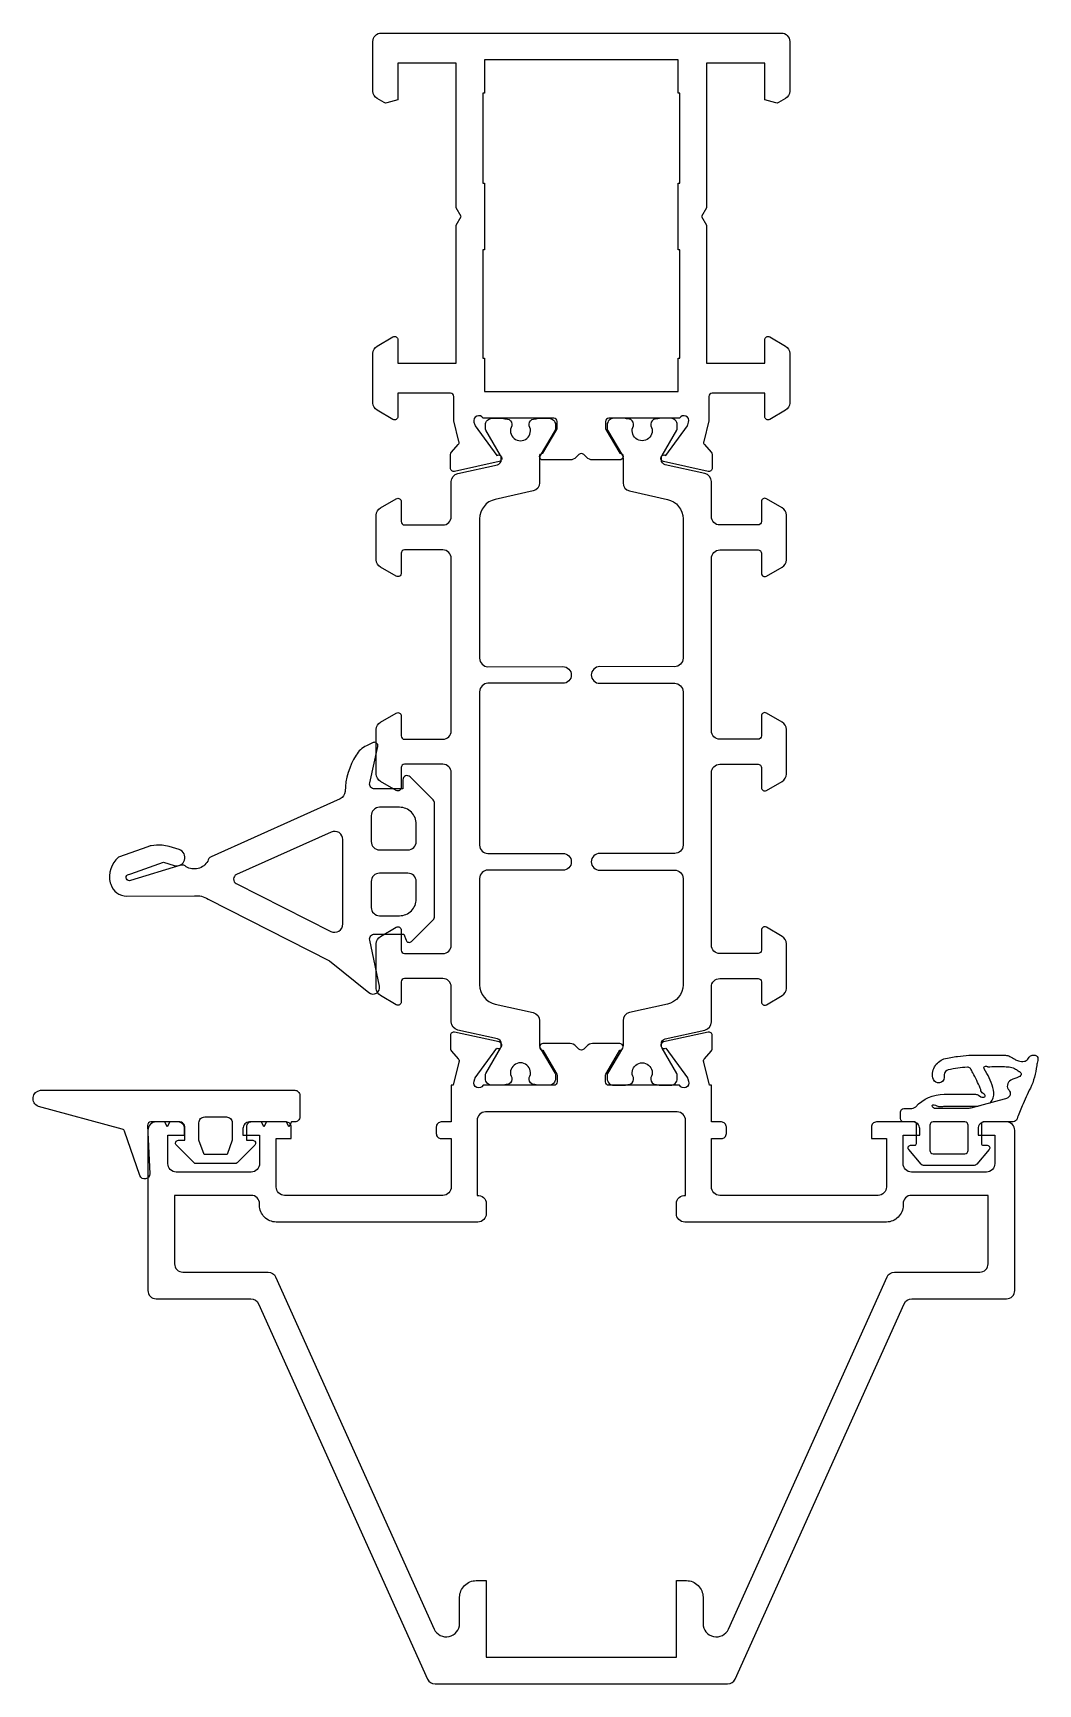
# Model space of a CAD drawing. Header units: millimetres. Extents: x 0 to 60.3, y 0 to 99.
import ezdxf

# ---------------------------------------------------------------- set-up
doc = ezdxf.new("R2010")
doc.units = ezdxf.units.MM
doc.layers.add('aluminium', color=4, linetype='Continuous')
doc.layers.add('rubber', color=1, linetype='Continuous')

msp = doc.modelspace()

# ---------------------------------------------------------------- linework, layer by layer
at = {"layer": 'aluminium'}
for points in [[(33.21, 73.547), (33.029, 73.727, 0.414214), (32.746, 73.727), (32.566, 73.547, -0.198912), (32.212, 73.4), (30.587, 73.4, -1), (30.587, 73.8), (31.41, 75.227, 0.131652), (31.437, 75.327), (31.437, 75.7, 0.414214), (31.237, 75.9), (26.997, 75.9, 0.892534), (26.45, 75.662), (26.499, 75.503, 0.083094), (26.529, 75.444), (27.818, 73.669, -1.178332), (27.965, 73.303), (25.286, 72.709, -0.479656), (25.042, 72.904), (25.042, 73.728, -0.185256), (25.094, 73.862), (25.505, 74.319, 0.263193), (25.547, 74.511), (25.237, 75.75), (25.237, 77.2, 0.414214), (25.037, 77.4), (21.888, 77.4), (21.888, 76, -0.57735), (21.588, 75.827), (20.638, 76.375, -0.267949), (20.388, 76.808), (20.388, 79.791, -0.267949), (20.638, 80.224), (21.588, 80.773, -0.57735), (21.888, 80.6), (21.888, 79.2), (25.388, 79.2), (25.388, 87.48), (25.688, 88), (25.388, 88.519), (25.388, 97.2), (21.888, 97.2), (21.888, 94.986), (21.218, 94.807, -0.198912), (21.066, 94.827), (20.638, 95.074, -0.267949), (20.388, 95.507), (20.388, 98.5, -0.414214), (20.888, 99), (44.888, 99, -0.414214), (45.388, 98.5), (45.388, 95.507, -0.267949), (45.138, 95.074), (44.709, 94.827, -0.198912), (44.558, 94.807), (43.888, 94.986), (43.888, 97.2), (40.388, 97.2), (40.388, 88.519), (40.088, 88), (40.388, 87.48), (40.388, 79.2), (43.888, 79.2), (43.888, 80.6, -0.57735), (44.188, 80.773), (45.138, 80.224, -0.267949), (45.388, 79.791), (45.388, 76.808, -0.267949), (45.138, 76.375), (44.188, 75.827, -0.57735), (43.888, 76), (43.888, 77.4), (40.738, 77.4, 0.414214), (40.538, 77.2), (40.538, 75.75), (40.228, 74.511, 0.263193), (40.271, 74.319), (40.682, 73.862, -0.185256), (40.733, 73.728), (40.733, 72.904, -0.479656), (40.49, 72.709), (37.81, 73.303, -1.178332), (37.957, 73.669), (39.247, 75.444, 0.083094), (39.276, 75.503), (39.325, 75.662, 0.892534), (38.778, 75.9), (34.538, 75.9, 0.414214), (34.338, 75.7), (34.338, 75.327, 0.131652), (34.365, 75.227), (35.189, 73.8, -1), (35.189, 73.4), (33.563, 73.4, -0.198912)], [(40.688, 32.7), (41.288, 32.7, 0.414214), (41.588, 33), (41.588, 33.4, 0.414214), (41.288, 33.7), (40.688, 33.7), (40.688, 35.9), (40.576, 35.9), (40.229, 37.289, -0.263193), (40.271, 37.481), (40.682, 37.938, 0.185256), (40.734, 38.072), (40.734, 38.896, 0.479656), (40.49, 39.091), (37.811, 38.497, 1.178332), (37.958, 38.131), (39.248, 36.356, -0.083094), (39.277, 36.297), (39.326, 36.138, -0.892534), (38.779, 35.9), (34.539, 35.9, -0.414214), (34.339, 36.1), (34.339, 36.473, -0.131652), (34.366, 36.573), (35.189, 38, 1), (35.189, 38.4), (33.564, 38.4, 0.198912), (33.211, 38.253), (33.03, 38.073, -0.414214), (32.747, 38.073), (32.566, 38.253, 0.198912), (32.213, 38.4), (30.588, 38.4, 1), (30.588, 38), (31.411, 36.573, -0.131652), (31.438, 36.473), (31.438, 36.1, -0.414214), (31.238, 35.9), (26.998, 35.9, -0.892534), (26.451, 36.138), (26.5, 36.297, -0.083094), (26.529, 36.356), (27.819, 38.131, 1.178332), (27.966, 38.497), (25.286, 39.091, 0.479656), (25.043, 38.896), (25.043, 38.072, 0.185256), (25.094, 37.938), (25.506, 37.481, -0.263193), (25.548, 37.289), (25.2, 35.9), (25.088, 35.9), (25.088, 33.7), (24.488, 33.7, 0.414214), (24.188, 33.4), (24.188, 33, 0.414214), (24.488, 32.7), (25.088, 32.7), (25.088, 29.8, -0.414214), (24.588, 29.3), (15.088, 29.3, -0.414214), (14.588, 29.8), (14.588, 32.7), (15.488, 32.7), (15.488, 33.4, 0.414214), (15.188, 33.7), (12.988, 33.7, 0.414214), (12.588, 33.3), (12.588, 32.9), (13.588, 32.9), (13.588, 31.2, -0.414214), (13.088, 30.7), (8.588, 30.7, -0.414214), (8.088, 31.2), (8.088, 32.9), (9.088, 32.9), (9.088, 33.3, 0.414214), (8.688, 33.7), (7.388, 33.7, 0.414214), (6.888, 33.2), (6.888, 23.6, 0.414214), (7.388, 23.1), (13.064, 23.1, -0.296064), (13.521, 22.804), (23.656, 0.295, 0.295071), (24.112, 0), (41.665, 0, 0.295071), (42.121, 0.295), (52.256, 22.804, -0.296064), (52.713, 23.1), (58.388, 23.1, 0.414214), (58.888, 23.6), (58.888, 33.2, 0.414214), (58.388, 33.7), (57.088, 33.7, 0.414214), (56.688, 33.3), (56.688, 32.9), (57.688, 32.9), (57.688, 31.2, -0.414214), (57.188, 30.7), (52.688, 30.7, -0.414214), (52.188, 31.2), (52.188, 32.9), (53.188, 32.9), (53.188, 33.3, 0.414214), (52.788, 33.7), (50.588, 33.7, 0.414214), (50.288, 33.4), (50.288, 32.7), (51.188, 32.7), (51.188, 29.8, -0.414214), (50.688, 29.3), (41.188, 29.3, -0.414214), (40.688, 29.8)]]:
    msp.add_lwpolyline(points, format="xyb", close=True, dxfattribs=at)
msp.add_lwpolyline([(26.988, 86), (26.988, 79.5), (27.088, 79.5), (27.088, 77.5), (38.688, 77.5), (38.688, 79.5), (38.788, 79.5), (38.788, 86), (38.688, 86), (38.688, 90), (38.788, 90), (38.788, 95.4), (38.688, 95.4), (38.688, 97.4), (27.088, 97.4), (27.088, 95.4), (26.988, 95.4), (26.988, 90), (27.088, 90), (27.088, 86)], close=True, dxfattribs=at)
at = {"layer": 'aluminium', "linetype": 'Continuous'}
msp.add_lwpolyline([(13.588, 28.8, 0.414214), (13.088, 29.3), (8.488, 29.3), (8.488, 25.2, 0.414214), (8.988, 24.7), (14.098, 24.7, -0.295071), (14.554, 24.405), (24.059, 3.296, 0.808046), (25.588, 3.625), (25.588, 5.2, -0.414214), (26.588, 6.2), (27.188, 6.2), (27.188, 1.6), (38.588, 1.6), (38.588, 6.2), (39.188, 6.2, -0.414214), (40.188, 5.2), (40.188, 3.625, 0.808046), (41.718, 3.296), (51.223, 24.405, -0.295071), (51.679, 24.7), (56.788, 24.7, 0.414214), (57.288, 25.2), (57.288, 29.3), (52.688, 29.3, 0.414214), (52.188, 28.8), (52.188, 28.7, -0.414214), (51.188, 27.7), (39.088, 27.7, -0.414214), (38.588, 28.2), (38.588, 28.8, -0.444166), (39.139, 29.297), (39.139, 33.8, 0.414214), (38.639, 34.3), (27.138, 34.3, 0.414214), (26.638, 33.8), (26.638, 29.297, -0.444166), (27.188, 28.8), (27.188, 28.2, -0.414214), (26.688, 27.7), (14.588, 27.7, -0.414214), (13.588, 28.7)], format="xyb", close=True, dxfattribs=at)
at = {"layer": 'rubber', "transparency": 33554687}
for points in [[(26.788, 59.504), (26.788, 55.9), (26.788, 50.3, 0.414214), (27.288, 49.8), (31.788, 49.8, -0.414214), (32.288, 49.3, -0.414214), (31.788, 48.8), (27.288, 48.8, 0.414214), (26.788, 48.3), (26.788, 41.934, 0.351673), (27.729, 40.763), (29.996, 40.26, -0.351557), (30.387, 39.772), (30.388, 38.286, 0.131652), (30.428, 38.136), (31.311, 36.606, -0.131652), (31.338, 36.506), (31.338, 36.3, -0.414214), (30.938, 35.9), (30.356, 35.9, -0.044632), (30.32, 35.903, 0.012287), (30.024, 35.949, -0.37684), (29.763, 36.246), (29.763, 36.359, 1.69614), (28.713, 36.359), (28.713, 36.246, -0.37684), (28.452, 35.949, 0.012287), (28.155, 35.903, -0.044632), (28.12, 35.9), (27.538, 35.9, -0.414214), (27.138, 36.3), (27.138, 36.506, -0.131652), (27.165, 36.606), (28.048, 38.136, 0.131652), (28.088, 38.286), (28.088, 38.394, 0.351104), (27.853, 38.687), (25.479, 39.213, -0.351665), (25.087, 39.701), (25.088, 41.799, 0.414214), (24.589, 42.299), (22.288, 42.3, 0.414214), (22.088, 42.1), (22.088, 40.9, -0.57735), (21.788, 40.727), (20.838, 41.275, -0.267949), (20.588, 41.708), (20.588, 44.392, -0.267949), (20.838, 44.825), (21.788, 45.373, -0.57735), (22.088, 45.2), (22.088, 44, 0.414214), (22.288, 43.8), (24.588, 43.8, 0.414214), (25.088, 44.3), (25.088, 54.65, 0.414214), (24.588, 55.15), (22.288, 55.15, 0.414214), (22.088, 54.95), (22.088, 53.75, -0.57735), (21.788, 53.577), (20.838, 54.125, -0.267949), (20.588, 54.558), (20.588, 55.9), (20.588, 57.242, -0.267949), (20.838, 57.675), (21.788, 58.223, -0.57735), (22.088, 58.05), (22.088, 56.85, 0.414214), (22.288, 56.65), (24.588, 56.65, 0.414214), (25.088, 57.15), (25.088, 67.5, 0.414214), (24.588, 68), (22.288, 68, 0.414214), (22.088, 67.8), (22.088, 66.6, -0.57735), (21.788, 66.427), (20.838, 66.975, -0.267949), (20.588, 67.408), (20.588, 70.092, -0.267949), (20.838, 70.525), (21.788, 71.073, -0.57735), (22.088, 70.9), (22.088, 69.7, 0.414214), (22.288, 69.5), (24.587, 69.5, 0.414214), (25.087, 70), (25.087, 72.099, -0.351665), (25.479, 72.587), (27.853, 73.113, 0.351104), (28.088, 73.405), (28.088, 73.514, 0.131652), (28.048, 73.664), (27.165, 75.194, -0.131652), (27.138, 75.294), (27.138, 75.5, -0.414214), (27.538, 75.9), (28.12, 75.9, -0.044632), (28.155, 75.897, 0.012287), (28.452, 75.851, -0.37684), (28.713, 75.554), (28.713, 75.441, 1.69614), (29.763, 75.441), (29.763, 75.554, -0.37684), (30.024, 75.851, 0.012287), (30.32, 75.897, -0.044632), (30.356, 75.9), (30.938, 75.9, -0.414214), (31.338, 75.5), (31.338, 75.294, -0.131652), (31.311, 75.194), (30.428, 73.664, 0.131652), (30.388, 73.514), (30.387, 72.028, -0.351577), (29.996, 71.54), (27.729, 71.037, 0.35167), (26.788, 69.866), (26.788, 61.503, 0.414214), (27.288, 61.003), (31.788, 61.004, -0.414214), (32.288, 60.504, -0.414214), (31.788, 60.004), (27.288, 60.004, 0.414214)], [(38.988, 59.504), (38.988, 55.9), (38.988, 50.3, -0.414214), (38.488, 49.8), (33.988, 49.8, 0.414214), (33.488, 49.3, 0.414214), (33.988, 48.8), (38.488, 48.8, -0.414214), (38.988, 48.3), (38.988, 41.934, -0.351673), (38.048, 40.763), (35.781, 40.26, 0.351557), (35.389, 39.772), (35.388, 38.286, -0.131652), (35.348, 38.136), (34.465, 36.606, 0.131652), (34.438, 36.506), (34.438, 36.3, 0.414214), (34.838, 35.9), (35.42, 35.9, 0.044632), (35.456, 35.903, -0.012287), (35.752, 35.949, 0.37684), (36.013, 36.246), (36.013, 36.359, -1.69614), (37.063, 36.359), (37.063, 36.246, 0.37684), (37.325, 35.949, -0.012287), (37.621, 35.903, 0.044632), (37.656, 35.9), (38.238, 35.9, 0.414214), (38.638, 36.3), (38.638, 36.506, 0.131652), (38.611, 36.606), (37.728, 38.136, -0.131652), (37.688, 38.286), (37.688, 38.394, -0.351104), (37.924, 38.687), (40.297, 39.213, 0.351665), (40.689, 39.701), (40.688, 41.799, -0.414214), (41.187, 42.299), (43.488, 42.3, -0.414214), (43.688, 42.1), (43.688, 40.9, 0.57735), (43.988, 40.727), (44.938, 41.275, 0.267949), (45.188, 41.708), (45.188, 44.392, 0.267949), (44.938, 44.825), (43.988, 45.373, 0.57735), (43.688, 45.2), (43.688, 44, -0.414214), (43.488, 43.8), (41.188, 43.8, -0.414214), (40.688, 44.3), (40.688, 54.65, -0.414214), (41.188, 55.15), (43.488, 55.15, -0.414214), (43.688, 54.95), (43.688, 53.75, 0.57735), (43.988, 53.577), (44.938, 54.125, 0.267949), (45.188, 54.558), (45.188, 55.9), (45.188, 57.242, 0.267949), (44.938, 57.675), (43.988, 58.223, 0.57735), (43.688, 58.05), (43.688, 56.85, -0.414214), (43.488, 56.65), (41.188, 56.65, -0.414214), (40.688, 57.15), (40.688, 67.5, -0.414214), (41.188, 68), (43.488, 68, -0.414214), (43.688, 67.8), (43.688, 66.6, 0.57735), (43.988, 66.427), (44.938, 66.975, 0.267949), (45.188, 67.408), (45.188, 70.092, 0.267949), (44.938, 70.525), (43.988, 71.073, 0.57735), (43.688, 70.9), (43.688, 69.7, -0.414214), (43.488, 69.5), (41.189, 69.5, -0.414214), (40.689, 70), (40.689, 72.099, 0.351665), (40.297, 72.587), (37.924, 73.113, -0.351104), (37.688, 73.406), (37.688, 73.514, -0.131652), (37.728, 73.664), (38.611, 75.194, 0.131652), (38.638, 75.294), (38.638, 75.5, 0.414214), (38.238, 75.9), (37.656, 75.9, 0.044632), (37.621, 75.897, -0.012287), (37.325, 75.851, 0.37684), (37.063, 75.554), (37.063, 75.441, -1.69614), (36.013, 75.441), (36.013, 75.554, 0.37684), (35.752, 75.851, -0.012287), (35.456, 75.897, 0.044632), (35.42, 75.9), (34.838, 75.9, 0.414214), (34.438, 75.5), (34.438, 75.294, 0.131652), (34.465, 75.194), (35.348, 73.664, -0.131652), (35.388, 73.514), (35.389, 72.028, 0.351577), (35.78, 71.54), (38.048, 71.037, -0.35167), (38.988, 69.866), (38.988, 61.503, -0.414214), (38.488, 61.003), (33.988, 61.004, 0.414214), (33.488, 60.504, 0.414214), (33.988, 60.004), (38.488, 60.004, -0.414214)]]:
    msp.add_lwpolyline(points, format="xyb", close=True, dxfattribs=at)
at = {"layer": 'rubber'}
for points in [[(7.086, 50.264, 0.026683), (6.881, 50.205), (5.129, 49.578, 0.283744), (4.63, 48.037), (4.659, 47.953), (4.659, 47.953, 0.332379), (5.622, 47.242), (9.693, 47.266, -0.168772), (10.496, 47.063), (10.496, 47.063), (10.496, 47.063), (17.788, 43.373), (20.136, 41.459, 0.707924), (20.78, 41.852), (20.195, 44.606, -0.476893), (20.488, 44.969), (22.238, 44.969), (22.373, 44.6, 0.548619), (22.702, 44.527), (24.001, 45.826, 0.198912), (24.088, 46.038), (24.088, 52.798, 0.198912), (24.001, 53.01), (22.615, 54.395, 0.668179), (22.188, 54.219), (22.188, 53.669), (20.488, 53.669, -0.479656), (20.196, 54.034), (20.681, 56.225, 0.624869), (20.4, 56.449), (20.003, 56.26, 0.143709), (19.373, 55.696, 0.131364), (18.716, 53.52, -0.286669), (18.421, 53.08), (10.683, 49.609, 0.26602), (10.478, 49.345, -0.428522), (9.185, 49.01, 0.28969), (8.876, 49.096), (5.857, 48.185, -0.91492), (5.675, 48.528), (5.873, 48.59), (7.819, 49.274), (8.471, 49.075, 1), (8.762, 50.032), (8.161, 50.215, 0.052658), (7.748, 50.295, 0.052658)], [(20.788, 50.019), (22.488, 50.019, 0.414214), (22.988, 50.519), (22.988, 51.569, 0.414214), (21.988, 52.569), (20.788, 52.569, 0.414214), (20.288, 52.069), (20.288, 50.519, 0.414214)], [(17.863, 45.128, 0.559094), (18.588, 45.575), (18.588, 50.63, 0.543876), (17.884, 51.086), (12.206, 48.538, 0.630953), (12.193, 47.997)], [(20.788, 46.069), (21.988, 46.069, 0.414214), (22.988, 47.069), (22.988, 48.119, 0.414214), (22.488, 48.619), (20.788, 48.619, 0.414214), (20.288, 48.119), (20.288, 46.569, 0.414214)], [(52.523, 32.053, -0.63707), (52.638, 32.3), (52.888, 32.3, 0.414214), (52.988, 32.4), (52.988, 33.6, 0.414214), (52.888, 33.7), (52.238, 33.7, -0.414214), (52.038, 33.9), (52.038, 34.3, -0.414214), (52.238, 34.5), (52.623, 34.5, 0.176327), (52.945, 34.617, -0.207909), (54.642, 35.359), (56.535, 35.36, -0.16407), (56.712, 35.302), (56.856, 35.209, 0.133911), (56.976, 35.184, 0.149412), (57.089, 35.213, 0.302776), (57.11, 35.296, 0.156156), (57.046, 35.368, -0.014426), (56.926, 35.453, -0.177793), (56.857, 35.572, 0.087704), (56.813, 35.721, 0.035566), (56.365, 36.65, 0.0025), (56.255, 36.862, 0.195686), (56.128, 36.969, 0.082311), (56.041, 36.982, 0.050141), (54.899, 36.823, 0.349731), (54.661, 36.538), (54.661, 36.358, -0.805421), (54.006, 36.25, -0.222141), (54.076, 37.004, -0.192219), (54.639, 37.479, -0.028883), (55.457, 37.635, -0.016757), (56.135, 37.7), (58.177, 37.7, -0.034247), (58.463, 37.687, -0.086161), (58.594, 37.631, -0.022832), (58.882, 37.464, 0.054192), (59.102, 37.364, 0.119377), (59.461, 37.342, 0.194696), (59.673, 37.462, 0.059282), (59.756, 37.581, -0.220126), (59.939, 37.7), (60.104, 37.7, -0.255227), (60.262, 37.576, -0.155596), (60.265, 37.379, 0.039888), (60.2, 37.082, -0.087136), (59.822, 35.733, 0.012498), (59.332, 34.662, 0.009783), (59.02, 33.883, -0.251998), (58.788, 33.7), (56.988, 33.7, 0.414214), (56.888, 33.6), (56.888, 32.4, 0.414214), (56.988, 32.3), (57.238, 32.3, -0.63707), (57.353, 32.053), (56.612, 31.171, -0.221695), (56.459, 31.1), (53.416, 31.1, -0.221695), (53.263, 31.171)], [(6.417, 30.482), (5.493, 33.147, 0.247996), (5.356, 33.275), (0.322, 34.637, -0.787862), (0.446, 35.602), (15.7, 35.602, -0.414214), (16, 35.302), (16, 34.002, -0.414214), (15.7, 33.702), (15.497, 33.702), (15.347, 33.402), (15.197, 33.702), (13.997, 33.702), (13.847, 33.402), (13.697, 33.702), (13.1, 33.702, 0.414214), (12.8, 33.402), (12.8, 32.602), (13.18, 32.602, -0.668179), (13.3, 32.312), (12.24, 31.252, -0.198912), (12.12, 31.202), (9.78, 31.202, -0.198912), (9.66, 31.252), (8.6, 32.312, -0.668179), (8.72, 32.602), (9.1, 32.602), (9.1, 33.402, 0.414214), (8.8, 33.702), (8.2, 33.702), (8.05, 33.402), (7.9, 33.702), (7.066, 33.702, 0.427803), (6.867, 33.492), (7, 30.594, -0.865499)], [(11.6, 34.002, -0.414214), (11.95, 33.652), (11.95, 32.602), (11.641, 31.752), (10.259, 31.752), (9.95, 32.602), (9.95, 33.652, -0.414214), (10.3, 34.002)], [(55.888, 33.7), (53.988, 33.7, 0.414214), (53.788, 33.5), (53.788, 32, 0.414214), (53.988, 31.8), (55.888, 31.8, 0.414214), (56.088, 32), (56.088, 33.5, 0.414214)]]:
    msp.add_lwpolyline(points, format="xyb", close=True, dxfattribs=at)
msp.add_lwpolyline([(57.316, 34.819, 0.127497), (57.455, 34.887, 0.104289), (57.593, 35.15, 0.145726), (57.571, 35.769, 0.06315), (57.056, 36.878, -0.098233), (57.032, 36.947, -0.185097), (57.047, 37.002, -0.353394), (57.229, 37.028, 0.131219), (57.275, 37.013, -0.011046), (58.18, 37.022, -0.011443), (58.557, 37.005, -0.120776), (58.871, 36.91, -0.051025), (59.087, 36.761, 0.099426), (59.161, 36.72, -0.155917), (59.234, 36.663), (59.245, 36.646, -0.330052), (59.239, 36.488, -0.248624), (59.132, 36.402, 0.008797), (58.645, 36.214, 0.22449), (58.441, 35.913, 0.253728), (58.54, 35.61, -0.231161), (58.609, 35.364, -0.265239), (58.389, 35.099, -0.042169), (58.26, 35.071), (56.254, 34.534, -0.065543), (55.995, 34.5), (54.133, 34.5, -0.363579), (53.937, 34.681, -0.418693), (53.98, 34.723, -0.075244), (54.137, 34.707, -0.052208), (54.219, 34.672, 0.123461), (54.41, 34.621, 0.059734), (54.581, 34.637, -0.062315), (54.702, 34.65), (56.516, 34.647, 0.074218), (56.806, 34.682)], format="xyb", dxfattribs=at)

doc.saveas('drawing.dxf')
